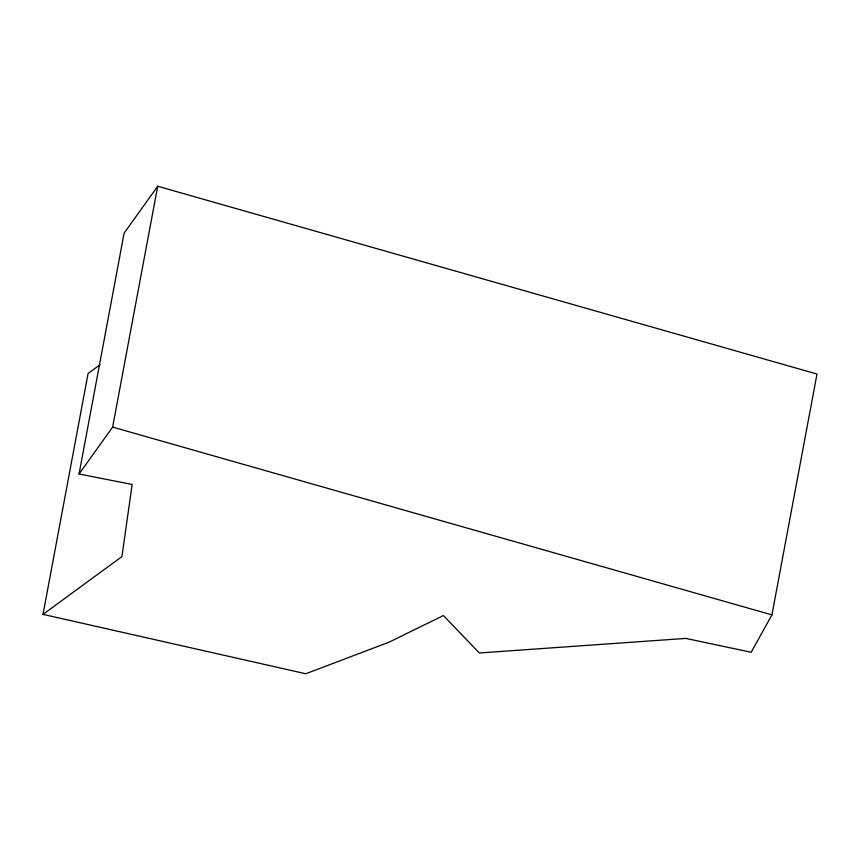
<?xml version="1.0" encoding="UTF-8"?>
<svg xmlns="http://www.w3.org/2000/svg" width="860" height="860" viewBox="0 0 860 860"><rect width="100%" height="100%" fill="white"/><g stroke="black" fill="none" stroke-linecap="round" stroke-linejoin="round"><path stroke-width="1.29" d="M43 614.373L121.916 556.624L132.139 484.459L79.056 473.989L124.13 233.135L157.702 186.244L817 374.035L771.925 614.889L751.188 652.256L685.786 638.41L479.332 652.976L443.405 615.545L389.333 642.044L305.762 673.756L43 614.373L88.075 373.519L99.964 364.823M79.056 473.989L112.628 427.097L157.702 186.244M112.628 427.097L771.925 614.889"/></g></svg>
